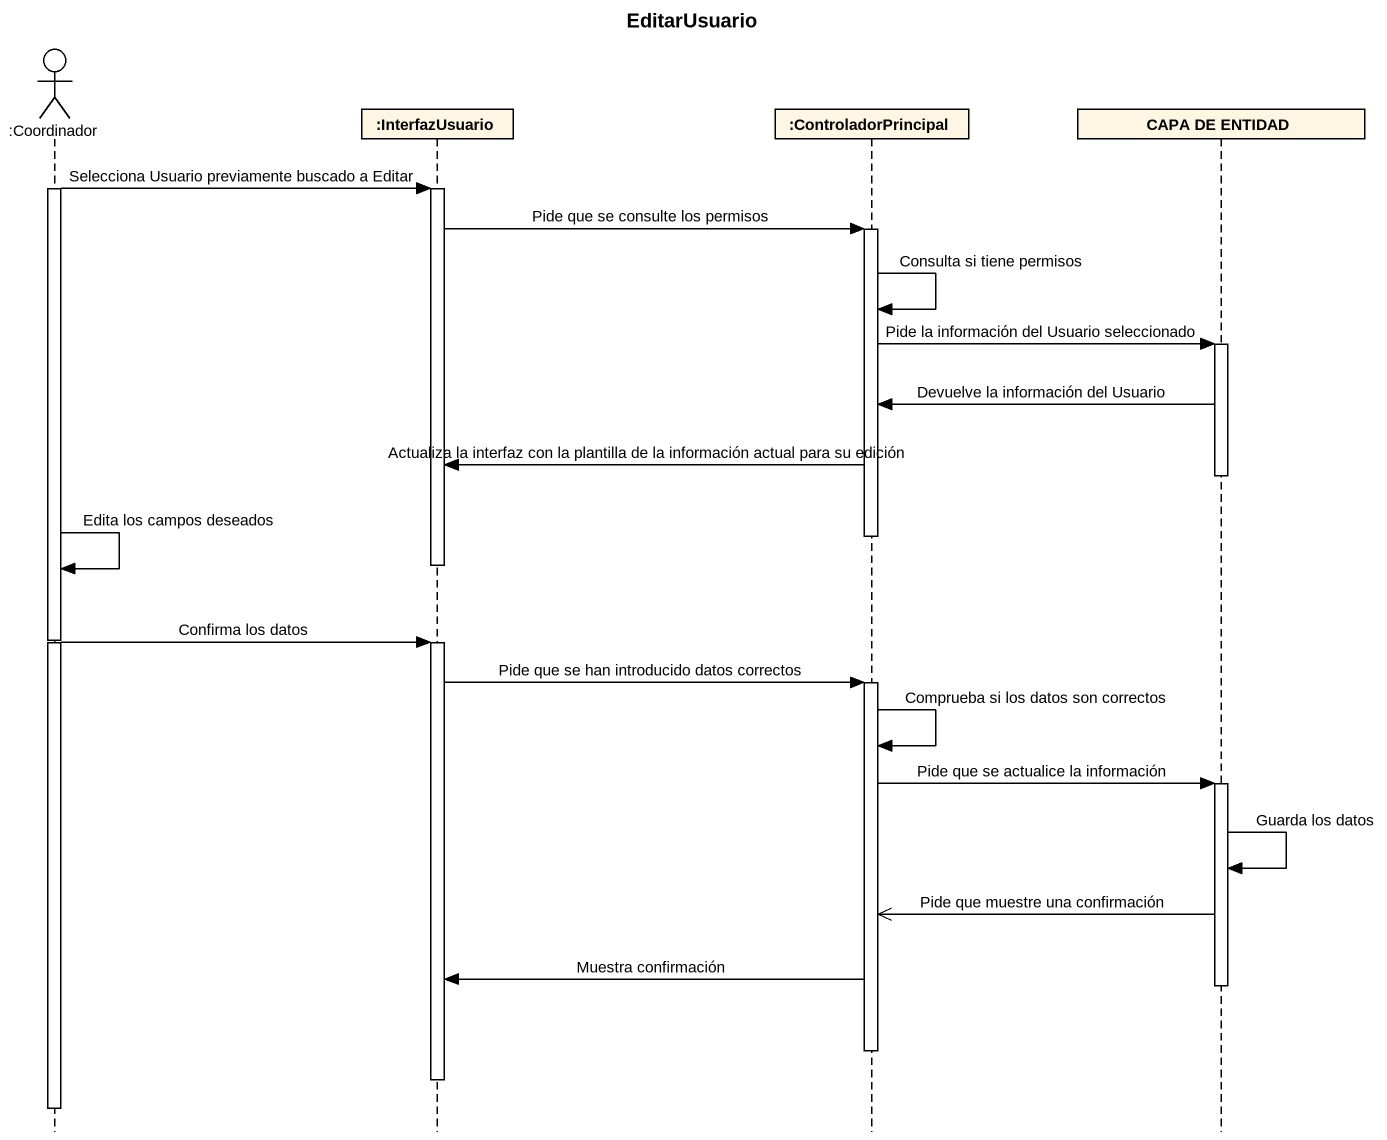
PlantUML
@startuml
title EditarUsuario
hide footbox
actor ":Coordinador" as Coordinador
participant ":InterfazUsuario" as InterfazUsuario
participant ":ControladorPrincipal" as ControladorPrincipal
participant "CAPA DE ENTIDAD" as CAPA_DE_ENTIDAD

activate Coordinador
Coordinador -> InterfazUsuario : Selecciona Usuario previamente buscado a Editar
activate InterfazUsuario
InterfazUsuario -> ControladorPrincipal : Pide que se consulte los permisos
activate ControladorPrincipal
ControladorPrincipal -> ControladorPrincipal : Consulta si tiene permisos
ControladorPrincipal -> CAPA_DE_ENTIDAD : Pide la información del Usuario seleccionado
activate CAPA_DE_ENTIDAD
CAPA_DE_ENTIDAD -> ControladorPrincipal : Devuelve la información del Usuario
ControladorPrincipal -> InterfazUsuario : Actualiza la interfaz con la plantilla de la información actual para su edición
deactivate CAPA_DE_ENTIDAD
deactivate ControladorPrincipal
deactivate InterfazUsuario
Coordinador -> Coordinador : Edita los campos deseados
Coordinador -> InterfazUsuario : Confirma los datos
activate InterfazUsuario
InterfazUsuario -> ControladorPrincipal : Pide que se han introducido datos correctos
activate ControladorPrincipal
ControladorPrincipal -> ControladorPrincipal : Comprueba si los datos son correctos
ControladorPrincipal -> CAPA_DE_ENTIDAD : Pide que se actualice la información
activate CAPA_DE_ENTIDAD
CAPA_DE_ENTIDAD -> CAPA_DE_ENTIDAD : Guarda los datos
CAPA_DE_ENTIDAD ->> ControladorPrincipal : Pide que muestre una confirmación
ControladorPrincipal -> InterfazUsuario : Muestra confirmación
deactivate CAPA_DE_ENTIDAD
deactivate ControladorPrincipal
deactivate InterfazUsuario
deactivate Coordinador
@enduml
